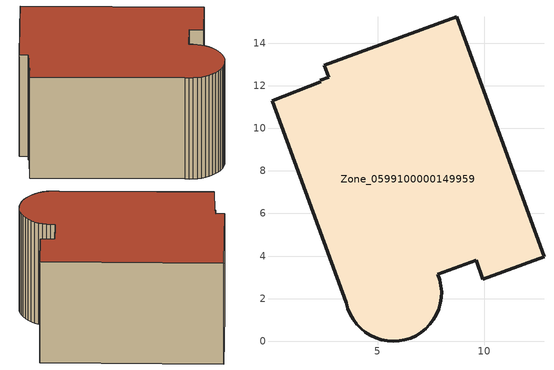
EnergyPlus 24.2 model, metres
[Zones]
Zone_0599100000149959
 floor ground (C_G): 2.31,12.24 2.7,12.39 2.5,12.95 8.71,15.23 12.81,3.96 9.95,2.92 9.62,3.81 7.82,3.15 7.91,2.88 7.97,2.61 8,2.33 7.99,2.05 7.95,1.78 7.87,1.51 7.76,1.25 7.62,1.01 7.45,0.79 7.26,0.59 7.04,0.41 6.8,0.27 6.55,0.15 6.28,0.07 6,0.02 5.73,0 5.45,0.02 5.17,0.07 4.91,0.16 4.65,0.28 4.42,0.43 4.2,0.6 4.01,0.81 3.84,1.03 3.71,1.27 3.6,1.53 3.53,1.8 0.04,11.29 2.33,12.18 z0
 wall outside (C_F): 3.53,1.8 3.6,1.53 3.71,1.27 3.84,1.03 4.01,0.81 4.2,0.6 4.42,0.43 4.65,0.28 4.91,0.16 5.17,0.07 5.45,0.02 5.73,0 6,0.02 6.28,0.07 6.55,0.15 6.8,0.27 7.04,0.41 7.26,0.59 7.45,0.79 7.62,1.01 7.76,1.25 7.87,1.51 7.95,1.78 7.99,2.05 8,2.33 7.97,2.61 7.91,2.88 7.82,3.15 9.62,3.81 9.95,2.92 12.81,3.96 8.71,15.23 2.5,12.95 2.7,12.39 2.31,12.24 2.33,12.18 0.04,11.29 3.53,1.8 z0:7.53
 roof outside (C_R): 0.04,11.29 3.53,1.8 3.6,1.53 3.71,1.27 3.84,1.03 4.01,0.81 4.2,0.6 4.42,0.43 4.65,0.28 4.91,0.16 5.17,0.07 5.45,0.02 5.73,0 6,0.02 6.28,0.07 6.55,0.15 6.8,0.27 7.04,0.41 7.26,0.59 7.45,0.79 7.62,1.01 7.76,1.25 7.87,1.51 7.95,1.78 7.99,2.05 8,2.33 7.97,2.61 7.91,2.88 7.82,3.15 9.62,3.81 9.95,2.92 12.81,3.96 8.71,15.23 2.5,12.95 2.7,12.39 2.31,12.24 2.33,12.18 z7.53
[BUILDING]
Pand.0599100000149959: North Axis=0; Terrain=City; Loads Convergence Tolerance Value=0.04; Temperature Convergence Tolerance Value=0.4; Solar Distribution=FullExterior; Maximum Number of Warmup Days=25; Minimum Number of Warmup Days=1
[Site:Location]
Rotterdam.The.Hague.AP_ZH_NLD Design_Conditions: Latitude=51.96; Longitude=4.45; Time Zone=1; Elevation=-4.5
[SITE:GROUNDTEMPERATURE:BUILDINGSURFACE]
18, 18, 18, 18, 18, 18, 18, 18, 18, 18, 18, 18
[MATERIAL] Thermal Absorptance=0.9; Solar Absorptance=0.7; Visible Absorptance=0.7
Name | Roughness | Thickness | Conductivity | Density | Specific Heat
G.TC.1946-1964 | MediumSmooth | 0.15 | 1 | 540 | 1210
F.TC.1946-1964 | Rough | 0.3 | 0.857143 | 1920 | 840
R.TC.1946-1964 | MediumRough | 0.2 | 0.235294 | 1500 | 1000
[CONSTRUCTION]
C_G: G.TC.1946-1964
C_F: F.TC.1946-1964
C_R: R.TC.1946-1964
[ZONE]
Zone_0599100000149959: Type=1; Multiplier=1; Ceiling Height=Autocalculate; Volume=Autocalculate; Floor Area=autocalculate; Part of Total Floor Area=Yes
[ZONEINFILTRATION:DESIGNFLOWRATE]
Infil_Zone_0599100000149959: Zone or ZoneList or Space or SpaceList=Zone_0599100000149959; Schedule=AlwaysOn; Design Flow Rate Calculation Method=Flow/Area; Flow Rate per Floor Area=0.003; Constant Term Coefficient=1; Temperature Term Coefficient=0; Velocity Term Coefficient=0; Velocity Squared Term Coefficient=0
[HVACTEMPLATE:ZONE:IDEALLOADSAIRSYSTEM]
Zone_0599100000149959: Maximum Heating Supply Air Temperature=50; Minimum Cooling Supply Air Temperature=13; Maximum Heating Supply Air Humidity Ratio=0.0156; Minimum Cooling Supply Air Humidity Ratio=0.0077; Heating Limit=NoLimit; Cooling Limit=NoLimit; Dehumidification Control Type=ConstantSensibleHeatRatio; Cooling Sensible Heat Ratio=0.7; Dehumidification Setpoint=60; Humidification Control Type=None; Humidification Setpoint=30; Outdoor Air Method=None; Outdoor Air Flow Rate per Person=0.00944; Outdoor Air Flow Rate per Zone Floor Area=0; Outdoor Air Flow Rate per Zone=0; Demand Controlled Ventilation Type=None; Outdoor Air Economizer Type=NoEconomizer; Heat Recovery Type=None; Sensible Heat Recovery Effectiveness=0.7; Latent Heat Recovery Effectiveness=0.65
[ZONECONTROL:THERMOSTAT]
ThermostatControl_Zone_0599100000149959: Zone or ZoneList=Zone_0599100000149959; Control Type Schedule=DualSetpointControlType; Control 1=Thermostat_Zone_0599100000149959; Temperature Difference Between Cutout And Setpoint=0
[THERMOSTATSETPOINT:DUALSETPOINT]
Thermostat_Zone_0599100000149959: Heating Setpoint Temperature Schedule=HeatingSetpoint_Zone_0599100000149959; Cooling Setpoint Temperature Schedule=CoolingSetpoint_Zone_0599100000149959
[SCHEDULE:COMPACT]
HeatingSetpoint_Zone_0599100000149959: Through: 12/31, For: AllDays, Until: 24:00, 21
CoolingSetpoint_Zone_0599100000149959: Through: 12/31, For: AllDays, Until: 24:00, 24
DualSetpointControlType: Through: 12/31, For: AllDays, Until: 24:00, 4
AlwaysOn: Through: 12/31, For: AllDays, Until: 24:00, 1
